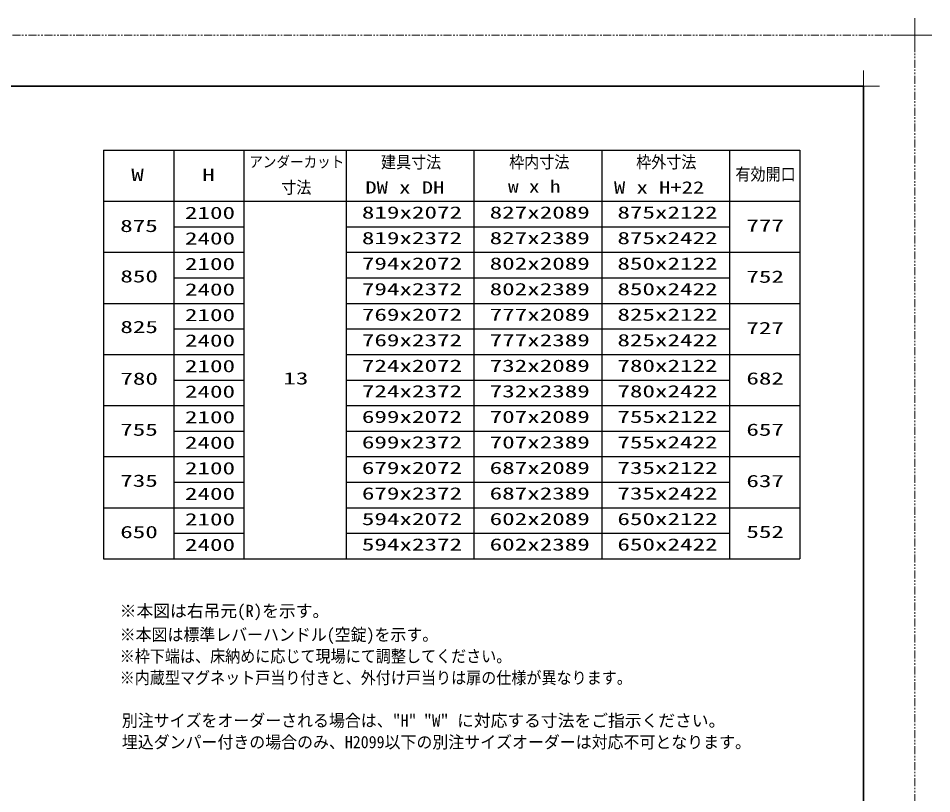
# Model space of a CAD drawing. Units: millimetres, scale not verified. Extents: x -1306 to 1306, y -607 to 607.
# Drawn here: x -315 to 400, y 0 to 607 of the extents above; entities that cross this region are included whole.
import ezdxf
from ezdxf.enums import TextEntityAlignment as Align

# ---------------------------------------------------------------- set-up
doc = ezdxf.new("R2010")
doc.units = ezdxf.units.MM
doc.header["$LTSCALE"] = 5
doc.linetypes.add('USER1', pattern=[2.5, 1.25, -0.25, 0.25, -0.25, 0.25, -0.25])
for name, color, linetype, lineweight in [('0-1_線(黄)', 2, 'Continuous', 15), ('0-3_陰線', 4, 'USER1', 9), ('0-D_線(白)', 7, 'Continuous', 30), ('1-4_DEFPOINTS', 7, 'Continuous', 5), ('1-6_図面枠', 7, 'Continuous', 35), ('1-7_一般', 7, 'Continuous', 5)]:
    doc.layers.add(name, color=color, linetype=linetype, lineweight=lineweight)
doc.styles.add('ＭＳ ゴシック', font='')
doc.styles.get('ＭＳ ゴシック').set_extended_font_data('MS Gothic')

# ---------------------------------------------------------------- blocks, each defined once
blk = doc.blocks.new('グループ-13-1')
at = {"layer": '1-7_一般'}
for p, q in [((62041.6, -14029.5), (62041.6, -13365.5)), ((61709.6, -13697.5), (62373.6, -13697.5))]:
    blk.add_line(p, q, dxfattribs=at)

msp = doc.modelspace()

# ---------------------------------------------------------------- linework, layer by layer
at = {"layer": '0-3_陰線'}
for p, q in [((387.036, 594), (-1292.964, 594)), ((387.036, -594), (387.036, 594))]:
    msp.add_line(p, q, dxfattribs=at)
at = {"layer": '0-D_線(白)'}
for p, q in [((-247.964, 504), (-247.964, 184)), ((-247.964, 504), (297.036, 504)), ((-192.964, 504), (-192.964, 184)), ((-137.964, 504), (-137.964, 184)), ((-57.964, 504), (-57.964, 184)), ((42.036, 504), (42.036, 184)), ((142.036, 504), (142.036, 184)), ((242.036, 504), (242.036, 184)), ((297.036, 504), (297.036, 184)), ((-247.964, 464), (297.036, 464)), ((-192.964, 444), (-137.964, 444)), ((-57.964, 444), (242.036, 444)), ((-247.964, 424), (-137.964, 424)), ((-57.964, 424), (42.036, 424)), ((42.036, 424), (297.036, 424)), ((-192.964, 404), (-137.964, 404)), ((-57.964, 404), (242.036, 404)), ((-247.964, 384), (-137.964, 384)), ((-57.964, 384), (42.036, 384)), ((42.036, 384), (297.036, 384)), ((-192.964, 364), (-137.964, 364)), ((-57.964, 364), (242.036, 364)), ((-247.964, 344), (-137.964, 344)), ((-57.964, 344), (42.036, 344)), ((42.036, 344), (297.036, 344)), ((-192.964, 324), (-137.964, 324)), ((-57.964, 324), (242.036, 324)), ((-247.964, 304), (-137.964, 304)), ((-57.964, 304), (42.036, 304)), ((42.036, 304), (297.036, 304)), ((-192.964, 284), (-137.964, 284)), ((-57.964, 284), (242.036, 284)), ((-247.964, 264), (-137.964, 264)), ((-57.964, 264), (42.036, 264)), ((42.036, 264), (297.036, 264)), ((-192.964, 244), (-137.964, 244)), ((-57.964, 244), (242.036, 244)), ((-247.964, 224), (-137.964, 224)), ((-57.964, 224), (42.036, 224)), ((42.036, 224), (297.036, 224)), ((-192.964, 204), (-137.964, 204)), ((-57.964, 204), (242.036, 204)), ((-247.964, 184), (297.036, 184))]:
    msp.add_line(p, q, dxfattribs=at)
at = {"layer": '1-4_DEFPOINTS'}
for p, q in [((347.036, 541.55), (347.036, 566.45)), ((334.586, 554), (359.486, 554))]:
    msp.add_line(p, q, dxfattribs=at)
at = {"layer": '1-6_図面枠'}
msp.add_lwpolyline([(-1252.964, -554), (347.036, -554), (347.036, 554), (-1252.964, 554)], close=True, dxfattribs=at)

# ---------------------------------------------------------------- block references
at = {"layer": '0-3_陰線', "xscale": 0.04, "yscale": 0.04}
msp.add_blockref('グループ-13-1', (-2094.629, 1141.9), dxfattribs=at)

# ---------------------------------------------------------------- texts
at = {"layer": '0-1_線(黄)', "style": 'ＭＳ ゴシック'}
for s, height, width, p in [('アンダーカット', 8.659, 0.9, (-133.853, 487.895)), ('建具寸法', 9.604, 0.9, (-30.772, 486.927)), ('枠内寸法', 9.604, 0.9, (69.562, 487.002)), ('枠外寸法', 9.604, 0.9, (168.954, 487.002)), ('W', 9.604, 1.5, (-226.183, 476.91)), ('H', 9.604, 1.5, (-170.645, 476.91)), ('有効開口', 9.604, 0.9, (246.675, 477.449)), ('寸法', 9.604, 0.9, (-108.813, 467.122)), ('DW x DH', 9.621, 1.35, (-42.982, 467.122)), ('w x h', 9.621, 1.25, (68.747, 467.877)), ('W x H+22', 9.621, 1.35, (151.616, 467.122)), ('2100', 9.604, 1.5, (-184.141, 447.218)), ('819x2072', 9.604, 1.5, (-45.685, 447.491)), ('827x2089', 9.604, 1.5, (54.315, 447.491)), ('875x2122', 9.604, 1.5, (154.315, 447.491)), ('875', 9.604, 1.5, (-234.86, 437.013)), ('777', 9.604, 1.5, (255.257, 437.277)), ('2400', 9.604, 1.5, (-184.141, 427.218)), ('819x2372', 9.604, 1.5, (-45.685, 427.491)), ('827x2389', 9.604, 1.5, (54.315, 427.491)), ('875x2422', 9.604, 1.5, (154.315, 427.491)), ('2100', 9.604, 1.5, (-184.141, 407.218)), ('794x2072', 9.604, 1.5, (-45.685, 407.491)), ('802x2089', 9.604, 1.5, (54.315, 407.491)), ('850x2122', 9.604, 1.5, (154.315, 407.491)), ('850', 9.604, 1.5, (-234.718, 397.52)), ('752', 9.604, 1.5, (255.257, 397.251)), ('2400', 9.604, 1.5, (-184.141, 387.218)), ('794x2372', 9.604, 1.5, (-45.685, 387.491)), ('802x2389', 9.604, 1.5, (54.315, 387.491)), ('850x2422', 9.604, 1.5, (154.315, 387.491)), ('2100', 9.604, 1.5, (-184.141, 367.218)), ('769x2072', 9.604, 1.5, (-45.685, 367.491)), ('777x2089', 9.604, 1.5, (54.315, 367.491)), ('825x2122', 9.604, 1.5, (154.315, 367.491)), ('825', 9.604, 1.5, (-234.718, 357.854)), ('727', 9.604, 1.5, (255.257, 357.032)), ('2400', 9.604, 1.5, (-184.141, 347.218)), ('769x2372', 9.604, 1.5, (-45.685, 347.491)), ('777x2389', 9.604, 1.5, (54.315, 347.491)), ('825x2422', 9.604, 1.5, (154.315, 347.491)), ('2100', 9.604, 1.5, (-184.141, 327.218)), ('724x2072', 9.604, 1.5, (-45.685, 327.491)), ('732x2089', 9.604, 1.5, (54.315, 327.491)), ('780x2122', 9.604, 1.5, (154.315, 327.491)), ('780', 9.604, 1.5, (-234.718, 317.38)), ('13', 9.604, 1.5, (-107.184, 317.624)), ('682', 9.604, 1.5, (255.257, 317.553)), ('2400', 9.604, 1.5, (-184.141, 307.218)), ('724x2372', 9.604, 1.5, (-45.685, 307.491)), ('732x2389', 9.604, 1.5, (54.315, 307.491)), ('780x2422', 9.604, 1.5, (154.315, 307.491)), ('2100', 9.604, 1.5, (-184.141, 287.218)), ('699x2072', 9.604, 1.5, (-45.685, 287.491)), ('707x2089', 9.604, 1.5, (54.315, 287.491)), ('755x2122', 9.604, 1.5, (154.315, 287.491)), ('755', 9.604, 1.5, (-234.812, 277.443)), ('657', 9.604, 1.5, (255.257, 277.428)), ('2400', 9.604, 1.5, (-184.141, 267.218)), ('699x2372', 9.604, 1.5, (-45.685, 267.491)), ('707x2389', 9.604, 1.5, (54.315, 267.491)), ('755x2422', 9.604, 1.5, (154.315, 267.491)), ('2100', 9.604, 1.5, (-184.141, 247.218)), ('679x2072', 9.604, 1.5, (-45.685, 247.491)), ('687x2089', 9.604, 1.5, (54.315, 247.491)), ('735x2122', 9.604, 1.5, (154.315, 247.491)), ('735', 9.604, 1.5, (-234.812, 237.477)), ('637', 9.604, 1.5, (255.257, 237.233)), ('2400', 9.604, 1.5, (-184.141, 227.218)), ('679x2372', 9.604, 1.5, (-45.685, 227.491)), ('687x2389', 9.604, 1.5, (54.315, 227.491)), ('735x2422', 9.604, 1.5, (154.315, 227.491)), ('2100', 9.604, 1.5, (-184.141, 207.218)), ('594x2072', 9.604, 1.5, (-45.685, 207.491)), ('602x2089', 9.604, 1.5, (54.315, 207.491)), ('650x2122', 9.604, 1.5, (154.315, 207.491)), ('650', 9.604, 1.5, (-234.812, 197.272)), ('552', 9.604, 1.5, (255.257, 197.417)), ('2400', 9.604, 1.5, (-184.141, 187.218)), ('594x2372', 9.604, 1.5, (-45.685, 187.491)), ('602x2389', 9.604, 1.5, (54.315, 187.491)), ('650x2422', 9.604, 1.5, (154.315, 187.491)), ('※本図は標準レバーハンドル(空錠)を示す。', 9.621, 0.95, (-235.242, 116.875)), ('※枠下端は、床納めに応じて現場にて調整してください。', 9.604, 0.9, (-235.242, 100.026)), ('※内蔵型マグネット戸当り付きと、外付け戸当りは扉の仕様が異なります。', 9.604, 0.9, (-235.242, 83.158)), ('別注サイズをオーダーされる場合は、"H"', 9.621, 0.95, (-233.55, 49.625)), ('埋込ダンパー付きの場合のみ、H2099以下の別注サイズオーダーは対応不可となります。', 9.621, 0.95, (-233.55, 32.758))]:
    msp.add_text(s, height=height, dxfattribs=dict(at, width=width)).set_placement(p, align=Align.BOTTOM_LEFT)
for s, p in [('※本図は右吊元(R)を示す。', (-235.242, 135.446)), ('"W" に対応する寸法をご指示ください。', (2.642, 49.625))]:
    msp.add_text(s, height=9.621, dxfattribs=at).set_placement(p, align=Align.BOTTOM_LEFT)

doc.saveas('drawing.dxf')
